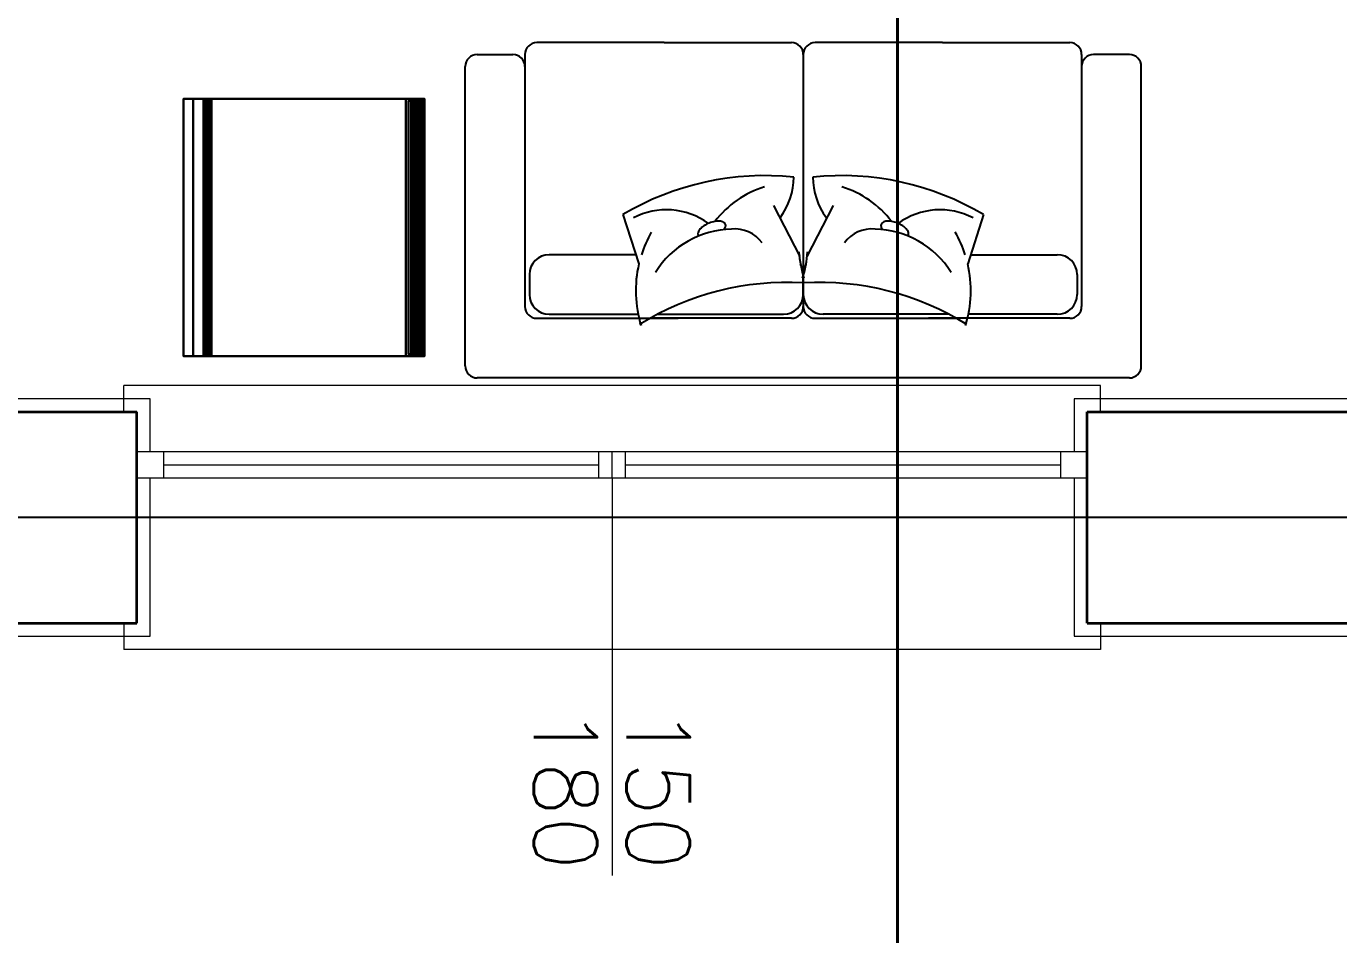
# Model space of a CAD drawing. Header units: inches. Extents: x -7543 to -822, y 102837 to 190349.
# Drawn here: x -829.94501 to -829.89529, y 102836.76461 to 102836.79905 of the extents above; entities that cross this region are included whole.
import ezdxf

# ---------------------------------------------------------------- set-up
doc = ezdxf.new("R2010")
doc.units = ezdxf.units.IN
doc.header["$MEASUREMENT"] = 0
doc.linetypes.add('DASHED', pattern=[19.049999999999997, 12.7, -6.35])
doc.layers.get('Defpoints').update_dxf_attribs({"lineweight": 25})
for name, color, linetype, lineweight, true_color in [('DUVAR', 7, 'Continuous', 35, 0xfc4642), ('PENCERE', 7, 'Continuous', 18, 0xffb360), ('TEFRİŞ', 7, 'Continuous', 25, 0x78462c)]:
    doc.layers.add(name, color=color, linetype=linetype, lineweight=lineweight, true_color=true_color)
doc.layers.add('KESİT', color=7, linetype='Continuous', lineweight=40)
doc.layers.add('SIVA', color=150, linetype='Continuous', lineweight=15)
doc.styles.add('TXTX', font='TXTX')

msp = doc.modelspace()

# ---------------------------------------------------------------- linework, layer by layer
at = {"layer": 'Defpoints', "color": 4}
msp.add_line((-829.8063199212354, 102836.7804307916), (-829.9608199212354, 102836.7804307916), dxfattribs=at)
at = {"layer": 'DUVAR'}
for p, q in [((-829.9558199212353, 102836.7844307916), (-829.9408199212353, 102836.7844307916)), ((-829.9408199212353, 102836.7764307916), (-829.9408199212353, 102836.7844307916)), ((-829.9048199212352, 102836.7844307916), (-829.8898199212352, 102836.7844307916)), ((-829.9048199212352, 102836.7764307916), (-829.9048199212352, 102836.7844307916)), ((-829.9598199212353, 102836.7764307916), (-829.9408199212353, 102836.7764307916)), ((-829.9048199212352, 102836.7764307916), (-829.8765699212353, 102836.7764307916))]:
    msp.add_line(p, q, dxfattribs=at)
at = {"layer": 'KESİT', "linetype": 'DASHED'}
msp.add_line((-829.9120055995311, 102836.9492071035), (-829.9120055995311, 102836.7221551643), dxfattribs=at)
at = {"layer": 'PENCERE'}
for p, q in [((-829.9413199212353, 102836.7844307916), (-829.9413199212353, 102836.7854307916)), ((-829.9043199212352, 102836.7854307916), (-829.9413199212353, 102836.7854307916)), ((-829.9043199212352, 102836.7844307916), (-829.9043199212352, 102836.7854307916)), ((-829.9408199212353, 102836.7829307916), (-829.9048199212352, 102836.7829307916)), ((-829.9398199212352, 102836.7829307916), (-829.9398199212352, 102836.7819307916)), ((-829.9233199212352, 102836.7819307916), (-829.9233199212352, 102836.7829307916)), ((-829.9228199212353, 102836.7819307916), (-829.9228199212353, 102836.7829307916)), ((-829.9223199212353, 102836.7819307916), (-829.9223199212353, 102836.7829307916)), ((-829.9058199212352, 102836.7819307916), (-829.9058199212352, 102836.7829307916)), ((-829.9398199212352, 102836.7824307916), (-829.9233199212352, 102836.7824307916)), ((-829.9223199212353, 102836.7824307916), (-829.9058199212352, 102836.7824307916)), ((-829.9408199212353, 102836.7819307916), (-829.9048199212352, 102836.7819307916)), ((-829.9228199212353, 102836.7819307916), (-829.9228199212353, 102836.7668549041)), ((-829.9413199212353, 102836.7764307916), (-829.9413199212353, 102836.7754307916)), ((-829.9043199212352, 102836.7764307916), (-829.9043199212352, 102836.7754307916)), ((-829.9043199212352, 102836.7754307916), (-829.9413199212353, 102836.7754307916))]:
    msp.add_line(p, q, dxfattribs=at)
at = {"layer": 'SIVA'}
for p, q in [((-829.9403199212352, 102836.7849307916), (-829.9553199212353, 102836.7849307916)), ((-829.9403199212352, 102836.7829307916), (-829.9403199212352, 102836.7849307916)), ((-829.8903199212352, 102836.7849307916), (-829.9053199212352, 102836.7849307916)), ((-829.9053199212352, 102836.7849307916), (-829.9053199212352, 102836.7829307916)), ((-829.9403199212352, 102836.7759307916), (-829.9403199212352, 102836.7819307916)), ((-829.9053199212352, 102836.7819307916), (-829.9053199212352, 102836.7759307916)), ((-829.9603199212353, 102836.7759307916), (-829.9403199212352, 102836.7759307916)), ((-829.9053199212352, 102836.7759307916), (-829.8760699212353, 102836.7759307916))]:
    msp.add_line(p, q, dxfattribs=at)
at = {"layer": 'TEFRİŞ'}
for p, q in [((-829.9208519736927, 102836.7984286432), (-829.9256723657863, 102836.7984286432)), ((-829.9208519736927, 102836.7984286432), (-829.9160315815992, 102836.7984286432)), ((-829.910307365988, 102836.7984286432), (-829.9151277580817, 102836.7984286432)), ((-829.910307365988, 102836.7984286432), (-829.9054869738945, 102836.7984286432)), ((-829.9279319245802, 102836.7979767315), (-829.9265761893039, 102836.7979767315)), ((-829.9261242775451, 102836.7979767315), (-829.9261242775451, 102836.7979767315)), ((-829.9261242775451, 102836.7979767315), (-829.9261242775451, 102836.7975248197)), ((-829.9155796698404, 102836.7979767315), (-829.9155796698404, 102836.7979767315)), ((-829.9155796698404, 102836.7979767315), (-829.9155796698404, 102836.7975248197)), ((-829.9155796698404, 102836.7979767315), (-829.9155796698404, 102836.7975248197)), ((-829.9155796698404, 102836.7979767315), (-829.9155796698404, 102836.7979767315)), ((-829.9050350621358, 102836.7979767315), (-829.9050350621358, 102836.7979767315)), ((-829.9050350621358, 102836.7979767315), (-829.9050350621358, 102836.7975248197)), ((-829.9032274151007, 102836.7979767315), (-829.904583150377, 102836.7979767315)), ((-829.9283838363389, 102836.7861732365), (-829.928383836339, 102836.7975248197)), ((-829.9261242775451, 102836.7975248197), (-829.9261242775451, 102836.7884327953)), ((-829.9155796698404, 102836.7975248197), (-829.9155796698403, 102836.7884327953)), ((-829.9155796698404, 102836.7975248197), (-829.9155796698403, 102836.7884327953)), ((-829.9050350621358, 102836.7975248197), (-829.9050350621358, 102836.7884327953)), ((-829.9027755033419, 102836.7861732365), (-829.9027755033419, 102836.7975248197)), ((-829.9224122829797, 102836.7919090917), (-829.9218085406465, 102836.7900453)), ((-829.9167118243622, 102836.7922519161), (-829.9157116050279, 102836.7903272825)), ((-829.9144475153186, 102836.7922519161), (-829.9154477346528, 102836.7903272825)), ((-829.908747056701, 102836.7919090917), (-829.9093507990343, 102836.7900453)), ((-829.9219205498305, 102836.7903910796), (-829.9252019247041, 102836.7903910796)), ((-829.9092387898504, 102836.7903910796), (-829.9059574149767, 102836.7903910796)), ((-829.9259551109686, 102836.7896378934), (-829.9259551109686, 102836.7888847071)), ((-829.9155796698403, 102836.7888847071), (-829.9155796698403, 102836.7896378934)), ((-829.9155796698403, 102836.7888847071), (-829.9155796698403, 102836.7896378934)), ((-829.9052042287121, 102836.7896378934), (-829.9052042287121, 102836.7888847071)), ((-829.9256723657863, 102836.7879808836), (-829.920323741473, 102836.7879808836)), ((-829.9252019247041, 102836.7881315208), (-829.9218334930775, 102836.7881315208)), ((-829.9160315815991, 102836.7879808836), (-829.9213802059124, 102836.7879808836)), ((-829.9211038694343, 102836.7881315208), (-829.916332856105, 102836.7881315208)), ((-829.9151277580816, 102836.7879808836), (-829.9097791337683, 102836.7879808836)), ((-829.9100554702464, 102836.7881315208), (-829.9148264835758, 102836.7881315208)), ((-829.9054869738945, 102836.7879808836), (-829.9108355982078, 102836.7879808836)), ((-829.9059574149767, 102836.7881315208), (-829.9093258466032, 102836.7881315208)), ((-829.9032274151007, 102836.7857213248), (-829.9279319245801, 102836.7857213248))]:
    msp.add_line(p, q, dxfattribs=at)
for centre, radius, start, end in [((-829.9256723657863, 102836.7979767315), 0.0004519117587713488, 90, 180), ((-829.9160315815992, 102836.7979767315), 0.0004519117587715675, 0, 90), ((-829.9151277580817, 102836.7979767315), 0.0004519117587715675, 90, 180), ((-829.9054869738945, 102836.7979767315), 0.0004519117587713488, 0, 90), ((-829.9279319245802, 102836.7975248197), 0.0004519117587717861, 90, 180), ((-829.9265761893039, 102836.7975248197), 0.0004519117587717861, 0, 90), ((-829.904583150377, 102836.7975248197), 0.0004519117587717861, 90, 180), ((-829.9032274151007, 102836.7975248197), 0.0004519117587717861, 0, 90), ((-829.9170310253057, 102836.7828714231), 0.01051843088521777, 84.05262439622754, 120.7706440329743), ((-829.9185448242954, 102836.7933438129), 0.002603687489061294, 323.3924665194709, 359.7672997678064), ((-829.9141283143749, 102836.7828714231), 0.01051843088521777, 59.22935596702565, 95.94737560377247), ((-829.9126145153855, 102836.7933438129), 0.002603687489061294, 180.2327002321936, 216.6075334805291), ((-829.9159051290449, 102836.7893214761), 0.003818433824962521, 107.3860942114629, 142.3615504237974), ((-829.9152542106359, 102836.7893214761), 0.003818433824962521, 37.63844957620262, 72.61390578853714), ((-829.920761798329, 102836.7893795976), 0.002714633946095844, 54.16634686715898, 117.5382474421941), ((-829.9103975413518, 102836.7893795976), 0.002714633946095844, 62.4617525578059, 125.833653132841), ((-829.9182252773089, 102836.7878832439), 0.003479438900663434, 91.18584251845618, 148.094366886599), ((-829.9191852174198, 102836.7911041424), 0.0003987088870210139, 138.1441762264135, 161.8890733551164), ((-829.9189669892861, 102836.790908641), 0.0006917008929873789, 123.3900459249204, 138.1441762173348), ((-829.9187323686008, 102836.7905526855), 0.001118023750632147, 111.7972621678533, 123.3900459286731), ((-829.918732368601, 102836.7905526855), 0.001118023750525635, 100.2044783229135, 111.7972621652527), ((-829.9188078966688, 102836.7909722647), 0.0006917008929692162, 85.45034797172441, 100.204478332209), ((-829.9187846556679, 102836.7912643335), 0.0003987088869430494, 61.70545085616529, 85.45034796847779), ((-829.9186643505752, 102836.7914878152), 0.0001449030524805645, 21.79726221819597, 61.70545085616529), ((-829.918905581972, 102836.7915667127), 0.0003987088870479454, 326.2416328171668, 341.8890733552177), ((-829.9186643505752, 102836.7914878152), 0.0001449030524495342, 341.8890733549342, 21.79726221785736), ((-829.918178847811, 102836.7900682393), 0.001299108500386112, 36.7017607457575, 95.23083495744277), ((-829.9129804918698, 102836.7900682393), 0.001299108500386112, 84.76916504255725, 143.2982392542425), ((-829.9129340623718, 102836.7878832439), 0.003479438900663434, 31.90563311340096, 88.81415748154384), ((-829.9124949891055, 102836.7914878152), 0.0001449030524495342, 158.2027377821426, 198.1109266450658), ((-829.9122537577089, 102836.7915667127), 0.0003987088870479454, 198.1109266447823, 213.7583671828332), ((-829.9124949891055, 102836.7914878152), 0.0001449030524805645, 118.2945491438347, 158.202737781804), ((-829.9123746840129, 102836.7912643335), 0.0003987088869430494, 94.5496520315222, 118.2945491438347), ((-829.9123514430121, 102836.7909722647), 0.0006917008929692162, 79.79552166779098, 94.54965202827557), ((-829.9124269710799, 102836.7905526855), 0.001118023750525635, 68.20273783474732, 79.79552167708654), ((-829.9124269710799, 102836.7905526855), 0.001118023750632147, 56.60995407132692, 68.20273783214667), ((-829.9121923503947, 102836.790908641), 0.0006917008929873789, 41.85582378366488, 56.60995407507958), ((-829.911974122261, 102836.7911041424), 0.0003987088870210139, 18.11092664488355, 41.85582377358652), ((-829.9174540470111, 102836.7890314726), 0.004470957498263174, 150.308208334744, 162.2961235828424), ((-829.9194264488165, 102836.7911830399), 0.0001449030524481335, 161.8890733549342, 201.7972622178574), ((-829.9194264488167, 102836.7911830399), 0.0001449030523305683, 201.797262218849, 213.988689853498), ((-829.9117328908642, 102836.7911830399), 0.0001449030523305683, 326.011310146502, 338.202737781151), ((-829.9117328908643, 102836.7911830399), 0.0001449030524481335, 338.2027377821427, 18.11092664506579), ((-829.9137052926696, 102836.7890314726), 0.004470957498263174, 17.70387641715763, 29.69179166525604), ((-829.9252019247041, 102836.7896378934), 0.0007531862646189876, 90, 180), ((-829.9112829402637, 102836.7908192044), 0.004470957498263174, 184.1439993970548, 197.1396594709707), ((-829.919876399417, 102836.7908192044), 0.004470957498263174, 342.8603405290293, 355.8560006029452), ((-829.9059574149767, 102836.7896378934), 0.0007531862646189876, 0, 90), ((-829.9174540470111, 102836.7890314726), 0.004470957498263174, 166.8936962379463, 197.271873924708), ((-829.916332856105, 102836.7896378934), 0.0007531862646166917, 0, 30.06761904034316), ((-829.9148264835758, 102836.7896378934), 0.0007531862646166917, 149.9323809596569, 180), ((-829.9137052926696, 102836.7890314726), 0.004470957498263174, 342.728126075292, 13.10630376205368), ((-829.9162081911, 102836.7788218634), 0.01051843088521777, 86.64863034691737, 121.9956364625016), ((-829.9149511485807, 102836.7788218634), 0.01051843088521777, 58.00436353749839, 93.35136965308263), ((-829.9252019247041, 102836.7888847071), 0.0007531862646187689, 180, 270), ((-829.916332856105, 102836.7888847071), 0.0007531862646185503, 270, 0), ((-829.9148264835758, 102836.7888847071), 0.0007531862646185503, 180, 270), ((-829.9059574149767, 102836.7888847071), 0.0007531862646187689, 270, 0), ((-829.9256723657863, 102836.7884327953), 0.0004519117587717861, 180, 270), ((-829.9160315815991, 102836.7884327953), 0.0004519117587717763, 270, 0), ((-829.9151277580816, 102836.7884327953), 0.0004519117587717763, 180, 270), ((-829.9054869738945, 102836.7884327953), 0.0004519117587717861, 270, 0), ((-829.9279319245801, 102836.7861732365), 0.0004519117587709115, 180, 270), ((-829.9032274151007, 102836.7861732365), 0.0004519117587709115, 270, 0)]:
    msp.add_arc(centre, radius, start, end, dxfattribs=at)
for points in [[(-829.9390542121032, 102836.7963041071, 0.01472), (-829.9390542121032, 102836.7963041071, 0.008329979999999999), (-829.9386942121032, 102836.7963041071, 0.008329979999999999), (-829.9386942121032, 102836.7963041071, 0.01472)], [(-829.9390542121032, 102836.7865441071, 0.008329979999999999), (-829.9390542121032, 102836.7865441071, 0.01472), (-829.9390542121032, 102836.7963041071, 0.01472), (-829.9390542121032, 102836.7963041071, 0.008329979999999999)], [(-829.9306342121031, 102836.7963041071), (-829.9390542121032, 102836.7963041071), (-829.9390542121032, 102836.7963041071, 0.008329979999999999), (-829.9306342121031, 102836.7963041071, 0.008329979999999999)], [(-829.9390542121032, 102836.7865441071), (-829.9390542121032, 102836.7865441071, 0.008329979999999999), (-829.9390542121032, 102836.7963041071, 0.008329979999999999), (-829.9390542121032, 102836.7963041071)], [(-829.9390542121032, 102836.7865441071), (-829.9306342121031, 102836.7865441071), (-829.9306342121031, 102836.7963041071), (-829.9390542121032, 102836.7963041071)], [(-829.9306342121031, 102836.7865441071, 0.008329979999999999), (-829.9390542121032, 102836.7865441071, 0.008329979999999999), (-829.9390542121032, 102836.7963041071, 0.008329979999999999), (-829.9306342121031, 102836.7963041071, 0.008329979999999999)], [(-829.9390542121032, 102836.7865441071, 0.008329979999999999), (-829.9386942121032, 102836.7865441071, 0.008329979999999999), (-829.9386942121032, 102836.7963041071, 0.008329979999999999), (-829.9390542121032, 102836.7963041071, 0.008329979999999999)], [(-829.9390542121032, 102836.7865441071, 0.01472), (-829.9386942121032, 102836.7865441071, 0.01472), (-829.9386942121032, 102836.7963041071, 0.01472), (-829.9390542121032, 102836.7963041071, 0.01472)], [(-829.9390542121032, 102836.7865441071, 0.01472), (-829.9390542121032, 102836.7963041071, 0.01472), (-829.9386942121032, 102836.7963041071, 0.01472), (-829.9386942121032, 102836.7865441071, 0.01472)], [(-829.9386942121032, 102836.7865441071, 0.01472), (-829.9386942121032, 102836.7865441071, 0.008329979999999999), (-829.9386942121032, 102836.7963041071, 0.008329979999999999), (-829.9386942121032, 102836.7963041071, 0.01472)], [(-829.9382942121032, 102836.7865441071, 0.01412), (-829.9386942121032, 102836.7865441071, 0.01412), (-829.9386942121032, 102836.7963041071, 0.01412), (-829.9382942121032, 102836.7963041071, 0.01412)], [(-829.9382942121032, 102836.7865441071, 0.01472), (-829.9386942121032, 102836.7865441071, 0.01472), (-829.9386942121032, 102836.7963041071, 0.01472), (-829.9382942121032, 102836.7963041071, 0.01472)], [(-829.9382421121031, 102836.7865441071, 0.01412456), (-829.9382942121032, 102836.7865441071, 0.01412), (-829.9382942121032, 102836.7963041071, 0.01412), (-829.9382421121031, 102836.7963041071, 0.01412456)], [(-829.9382942121032, 102836.7865441071, 0.01412), (-829.9382942121032, 102836.7865441071, 0.01412), (-829.9382942121032, 102836.7963041071, 0.01412)], [(-829.9382942121032, 102836.7865441071, 0.01472), (-829.9382421121031, 102836.7865441071, 0.01471544), (-829.9382421121031, 102836.7963041071, 0.01471544), (-829.9382942121032, 102836.7963041071, 0.01472)], [(-829.9381916121032, 102836.7865441071, 0.0141381), (-829.9382421121031, 102836.7865441071, 0.01412456), (-829.9382421121031, 102836.7963041071, 0.01412456), (-829.9381916121032, 102836.7963041071, 0.0141381)], [(-829.9382421121031, 102836.7865441071, 0.01471544), (-829.9381916121032, 102836.7865441071, 0.0147019), (-829.9381916121032, 102836.7963041071, 0.0147019), (-829.9382421121031, 102836.7963041071, 0.01471544)], [(-829.9381442121031, 102836.7865441071, 0.0141602), (-829.9381916121032, 102836.7865441071, 0.0141381), (-829.9381916121032, 102836.7963041071, 0.0141381), (-829.9381442121031, 102836.7963041071, 0.0141602)], [(-829.9381916121032, 102836.7865441071, 0.0147019), (-829.9381442121031, 102836.7865441071, 0.0146798), (-829.9381442121031, 102836.7963041071, 0.0146798), (-829.9381916121032, 102836.7963041071, 0.0147019)], [(-829.9381013721031, 102836.7865441071, 0.01419018), (-829.9381442121031, 102836.7865441071, 0.0141602), (-829.9381442121031, 102836.7963041071, 0.0141602), (-829.9381013721031, 102836.7963041071, 0.01419018)], [(-829.9381442121031, 102836.7865441071, 0.0146798), (-829.9381013721031, 102836.7865441071, 0.01464982), (-829.9381013721031, 102836.7963041071, 0.01464982), (-829.9381442121031, 102836.7963041071, 0.0146798)], [(-829.9380643921031, 102836.7865441071, 0.01422716), (-829.9381013721031, 102836.7865441071, 0.01419018), (-829.9381013721031, 102836.7963041071, 0.01419018), (-829.9380643921031, 102836.7963041071, 0.01422716)], [(-829.9381013721031, 102836.7865441071, 0.01464982), (-829.9380643921031, 102836.7865441071, 0.01461284), (-829.9380643921031, 102836.7963041071, 0.01461284), (-829.9381013721031, 102836.7963041071, 0.01464982)], [(-829.9380344121032, 102836.7865441071, 0.01427), (-829.9380643921031, 102836.7865441071, 0.01422716), (-829.9380643921031, 102836.7963041071, 0.01422716), (-829.9380344121032, 102836.7963041071, 0.01427)], [(-829.9380643921031, 102836.7865441071, 0.01461284), (-829.9380344121032, 102836.7865441071, 0.01457), (-829.9380344121032, 102836.7963041071, 0.01457), (-829.9380643921031, 102836.7963041071, 0.01461284)], [(-829.9380123121032, 102836.7865441071, 0.0143174), (-829.9380344121032, 102836.7865441071, 0.01427), (-829.9380344121032, 102836.7963041071, 0.01427), (-829.9380123121032, 102836.7963041071, 0.0143174)], [(-829.9380344121032, 102836.7865441071, 0.01457), (-829.9380123121032, 102836.7865441071, 0.0145226), (-829.9380123121032, 102836.7963041071, 0.0145226), (-829.9380344121032, 102836.7963041071, 0.01457)], [(-829.9380123121032, 102836.7865441071, 0.0145226), (-829.9379987721031, 102836.7865441071, 0.0144721), (-829.9379987721031, 102836.7963041071, 0.0144721), (-829.9380123121032, 102836.7963041071, 0.0145226)], [(-829.9379987721031, 102836.7865441071, 0.0143679), (-829.9380123121032, 102836.7865441071, 0.0143174), (-829.9380123121032, 102836.7963041071, 0.0143174), (-829.9379987721031, 102836.7963041071, 0.0143679)], [(-829.9379987721031, 102836.7865441071, 0.0144721), (-829.9379942121031, 102836.7865441071, 0.01442), (-829.9379942121031, 102836.7963041071, 0.01442), (-829.9379987721031, 102836.7963041071, 0.0144721)], [(-829.9379942121031, 102836.7865441071, 0.01442), (-829.9379987721031, 102836.7865441071, 0.0143679), (-829.9379987721031, 102836.7963041071, 0.0143679), (-829.9379942121031, 102836.7963041071, 0.01442)], [(-829.9306342121031, 102836.7865441071), (-829.9306342121031, 102836.7865441071, 0.008329979999999999), (-829.9306342121031, 102836.7963041071, 0.008329979999999999), (-829.9306342121031, 102836.7963041071)], [(-829.9302342121032, 102836.7865441071, 0.007729979999999999), (-829.9306342121031, 102836.7865441071, 0.007729979999999999), (-829.9306342121031, 102836.7963041071, 0.007729979999999999), (-829.9302342121032, 102836.7963041071, 0.007729979999999999)], [(-829.9302342121032, 102836.7865441071, 0.008329979999999999), (-829.9306342121031, 102836.7865441071, 0.008329979999999999), (-829.9306342121031, 102836.7963041071, 0.008329979999999999), (-829.9302342121032, 102836.7963041071, 0.008329979999999999)], [(-829.9301821121031, 102836.7865441071, 0.00773454), (-829.9302342121032, 102836.7865441071, 0.007729979999999999), (-829.9302342121032, 102836.7963041071, 0.007729979999999999), (-829.9301821121031, 102836.7963041071, 0.00773454)], [(-829.9302342121032, 102836.7865441071, 0.007729979999999999), (-829.9302342121032, 102836.7865441071, 0.007729979999999999), (-829.9302342121032, 102836.7963041071, 0.007729979999999999)], [(-829.9302342121032, 102836.7865441071, 0.008329979999999999), (-829.9301821121031, 102836.7865441071, 0.008325440000000002), (-829.9301821121031, 102836.7963041071, 0.008325440000000002), (-829.9302342121032, 102836.7963041071, 0.008329979999999999)], [(-829.9301316121032, 102836.7865441071, 0.007748079999999999), (-829.9301821121031, 102836.7865441071, 0.00773454), (-829.9301821121031, 102836.7963041071, 0.00773454), (-829.9301316121032, 102836.7963041071, 0.007748079999999999)], [(-829.9301821121031, 102836.7865441071, 0.008325440000000002), (-829.9301316121032, 102836.7865441071, 0.0083119), (-829.9301316121032, 102836.7963041071, 0.0083119), (-829.9301821121031, 102836.7963041071, 0.008325440000000002)], [(-829.9300842121031, 102836.7865441071, 0.007770179999999999), (-829.9301316121032, 102836.7865441071, 0.007748079999999999), (-829.9301316121032, 102836.7963041071, 0.007748079999999999), (-829.9300842121031, 102836.7963041071, 0.007770179999999999)], [(-829.9301316121032, 102836.7865441071, 0.0083119), (-829.9300842121031, 102836.7865441071, 0.0082898), (-829.9300842121031, 102836.7963041071, 0.0082898), (-829.9301316121032, 102836.7963041071, 0.0083119)], [(-829.9300413721031, 102836.7865441071, 0.007800180000000001), (-829.9300842121031, 102836.7865441071, 0.007770179999999999), (-829.9300842121031, 102836.7963041071, 0.007770179999999999), (-829.9300413721031, 102836.7963041071, 0.007800180000000001)], [(-829.9300842121031, 102836.7865441071, 0.0082898), (-829.9300413721031, 102836.7865441071, 0.008259800000000001), (-829.9300413721031, 102836.7963041071, 0.008259800000000001), (-829.9300842121031, 102836.7963041071, 0.0082898)], [(-829.9300043921031, 102836.7865441071, 0.007837160000000001), (-829.9300413721031, 102836.7865441071, 0.007800180000000001), (-829.9300413721031, 102836.7963041071, 0.007800180000000001), (-829.9300043921031, 102836.7963041071, 0.007837160000000001)], [(-829.9300413721031, 102836.7865441071, 0.008259800000000001), (-829.9300043921031, 102836.7865441071, 0.00822282), (-829.9300043921031, 102836.7963041071, 0.00822282), (-829.9300413721031, 102836.7963041071, 0.008259800000000001)], [(-829.9299744121031, 102836.7865441071, 0.00787998), (-829.9300043921031, 102836.7865441071, 0.007837160000000001), (-829.9300043921031, 102836.7963041071, 0.007837160000000001), (-829.9299744121031, 102836.7963041071, 0.00787998)], [(-829.9300043921031, 102836.7865441071, 0.00822282), (-829.9299744121031, 102836.7865441071, 0.008179980000000002), (-829.9299744121031, 102836.7963041071, 0.008179980000000002), (-829.9300043921031, 102836.7963041071, 0.00822282)], [(-829.9299523121032, 102836.7865441071, 0.007927380000000001), (-829.9299744121031, 102836.7865441071, 0.00787998), (-829.9299744121031, 102836.7963041071, 0.00787998), (-829.9299523121032, 102836.7963041071, 0.007927380000000001)], [(-829.9299744121031, 102836.7865441071, 0.008179980000000002), (-829.9299523121032, 102836.7865441071, 0.0081326), (-829.9299523121032, 102836.7963041071, 0.0081326), (-829.9299744121031, 102836.7963041071, 0.008179980000000002)], [(-829.9299523121032, 102836.7865441071, 0.0081326), (-829.9299387721031, 102836.7865441071, 0.008082080000000002), (-829.9299387721031, 102836.7963041071, 0.008082080000000002), (-829.9299523121032, 102836.7963041071, 0.0081326)], [(-829.9299387721031, 102836.7865441071, 0.007977900000000001), (-829.9299523121032, 102836.7865441071, 0.007927380000000001), (-829.9299523121032, 102836.7963041071, 0.007927380000000001), (-829.9299387721031, 102836.7963041071, 0.007977900000000001)], [(-829.9299387721031, 102836.7865441071, 0.008082080000000002), (-829.9299342121031, 102836.7865441071, 0.00802998), (-829.9299342121031, 102836.7963041071, 0.00802998), (-829.9299387721031, 102836.7963041071, 0.008082080000000002)], [(-829.9299342121031, 102836.7865441071, 0.00802998), (-829.9299387721031, 102836.7865441071, 0.007977900000000001), (-829.9299387721031, 102836.7963041071, 0.007977900000000001), (-829.9299342121031, 102836.7963041071, 0.00802998)], [(-829.9305342121031, 102836.7866241071, 0.003655), (-829.9305342121031, 102836.7866241071, 0.0012), (-829.9305342121031, 102836.7962241071, 0.0012), (-829.9305342121031, 102836.7962241071, 0.003655)], [(-829.9301342121032, 102836.7962241071, 0.0012), (-829.9301342121032, 102836.7962241071, 0.003655), (-829.9305342121031, 102836.7962241071, 0.003655), (-829.9305342121031, 102836.7962241071, 0.0012)], [(-829.9301342121032, 102836.7866241071, 0.0012), (-829.9305342121031, 102836.7866241071, 0.0012), (-829.9305342121031, 102836.7962241071, 0.0012), (-829.9301342121032, 102836.7962241071, 0.0012)], [(-829.9305342121031, 102836.7866241071, 0.006810000000000001), (-829.9305342121031, 102836.7866241071, 0.00445832), (-829.9305342121031, 102836.7962241071, 0.00445832), (-829.9305342121031, 102836.7962241071, 0.006810000000000001)], [(-829.9301342121032, 102836.7962241071, 0.00445832), (-829.9301342121032, 102836.7962241071, 0.006810000000000001), (-829.9305342121031, 102836.7962241071, 0.006810000000000001), (-829.9305342121031, 102836.7962241071, 0.00445832)], [(-829.9305342121031, 102836.7866241071, 0.004355), (-829.9305342121031, 102836.7866241071, 0.003655), (-829.9305342121031, 102836.7962241071, 0.003655), (-829.9305342121031, 102836.7962241071, 0.004355)], [(-829.9305342121031, 102836.7866241071, 0.003655), (-829.9301342121032, 102836.7866241071, 0.003655), (-829.9301342121032, 102836.7962241071, 0.003655), (-829.9305342121031, 102836.7962241071, 0.003655)], [(-829.9301342121032, 102836.7866241071, 0.00445832), (-829.9305342121031, 102836.7866241071, 0.00445832), (-829.9305342121031, 102836.7962241071, 0.00445832), (-829.9301342121032, 102836.7962241071, 0.00445832)], [(-829.9304342121031, 102836.7866241071, 0.004355), (-829.9305342121031, 102836.7866241071, 0.004355), (-829.9305342121031, 102836.7962241071, 0.004355), (-829.9304342121031, 102836.7962241071, 0.004355)], [(-829.9305342121031, 102836.7866241071, 0.00751), (-829.9305342121031, 102836.7866241071, 0.006810000000000001), (-829.9305342121031, 102836.7962241071, 0.006810000000000001), (-829.9305342121031, 102836.7962241071, 0.00751)], [(-829.9305342121031, 102836.7866241071, 0.006810000000000001), (-829.9301342121032, 102836.7866241071, 0.006810000000000001), (-829.9301342121032, 102836.7962241071, 0.006810000000000001), (-829.9305342121031, 102836.7962241071, 0.006810000000000001)], [(-829.9304342121031, 102836.7866241071, 0.00751), (-829.9305342121031, 102836.7866241071, 0.00751), (-829.9305342121031, 102836.7962241071, 0.00751), (-829.9304342121031, 102836.7962241071, 0.00751)], [(-829.9304296521032, 102836.7866241071, 0.0043029), (-829.9304342121031, 102836.7866241071, 0.004355), (-829.9304342121031, 102836.7962241071, 0.004355), (-829.9304296521032, 102836.7962241071, 0.0043029)], [(-829.9304342121031, 102836.7866241071, 0.004355), (-829.9304342121031, 102836.7866241071, 0.004355), (-829.9304342121031, 102836.7962241071, 0.004355)], [(-829.9304342121031, 102836.7866241071, 0.00751), (-829.9304342121031, 102836.7866241071, 0.00751), (-829.9304342121031, 102836.7962241071, 0.00751)], [(-829.9304296521032, 102836.7866241071, 0.0074579), (-829.9304342121031, 102836.7866241071, 0.00751), (-829.9304342121031, 102836.7962241071, 0.00751), (-829.9304296521032, 102836.7962241071, 0.0074579)], [(-829.9304161121031, 102836.7866241071, 0.004252399999999999), (-829.9304296521032, 102836.7866241071, 0.0043029), (-829.9304296521032, 102836.7962241071, 0.0043029), (-829.9304161121031, 102836.7962241071, 0.004252399999999999)], [(-829.9304161121031, 102836.7866241071, 0.007407400000000001), (-829.9304296521032, 102836.7866241071, 0.0074579), (-829.9304296521032, 102836.7962241071, 0.0074579), (-829.9304161121031, 102836.7962241071, 0.007407400000000001)], [(-829.9303940121032, 102836.7866241071, 0.004205), (-829.9304161121031, 102836.7866241071, 0.004252399999999999), (-829.9304161121031, 102836.7962241071, 0.004252399999999999), (-829.9303940121032, 102836.7962241071, 0.004205)], [(-829.9303940121032, 102836.7866241071, 0.00736), (-829.9304161121031, 102836.7866241071, 0.007407400000000001), (-829.9304161121031, 102836.7962241071, 0.007407400000000001), (-829.9303940121032, 102836.7962241071, 0.00736)], [(-829.9303640321032, 102836.7866241071, 0.004162160000000001), (-829.9303940121032, 102836.7866241071, 0.004205), (-829.9303940121032, 102836.7962241071, 0.004205), (-829.9303640321032, 102836.7962241071, 0.004162160000000001)], [(-829.9303640321032, 102836.7866241071, 0.007317160000000001), (-829.9303940121032, 102836.7866241071, 0.00736), (-829.9303940121032, 102836.7962241071, 0.00736), (-829.9303640321032, 102836.7962241071, 0.007317160000000001)], [(-829.9303270521032, 102836.7866241071, 0.004125180000000001), (-829.9303640321032, 102836.7866241071, 0.004162160000000001), (-829.9303640321032, 102836.7962241071, 0.004162160000000001), (-829.9303270521032, 102836.7962241071, 0.004125180000000001)], [(-829.9303270521032, 102836.7866241071, 0.007280180000000001), (-829.9303640321032, 102836.7866241071, 0.007317160000000001), (-829.9303640321032, 102836.7962241071, 0.007317160000000001), (-829.9303270521032, 102836.7962241071, 0.007280180000000001)], [(-829.9302842121032, 102836.7866241071, 0.0040952), (-829.9303270521032, 102836.7866241071, 0.004125180000000001), (-829.9303270521032, 102836.7962241071, 0.004125180000000001), (-829.9302842121032, 102836.7962241071, 0.0040952)], [(-829.9302842121032, 102836.7866241071, 0.0072502), (-829.9303270521032, 102836.7866241071, 0.007280180000000001), (-829.9303270521032, 102836.7962241071, 0.007280180000000001), (-829.9302842121032, 102836.7962241071, 0.0072502)], [(-829.9302368121032, 102836.7866241071, 0.004073100000000001), (-829.9302842121032, 102836.7866241071, 0.0040952), (-829.9302842121032, 102836.7962241071, 0.0040952), (-829.9302368121032, 102836.7962241071, 0.004073100000000001)], [(-829.9302368121032, 102836.7866241071, 0.007228100000000001), (-829.9302842121032, 102836.7866241071, 0.0072502), (-829.9302842121032, 102836.7962241071, 0.0072502), (-829.9302368121032, 102836.7962241071, 0.007228100000000001)], [(-829.9301863121032, 102836.7866241071, 0.004059559999999999), (-829.9302368121032, 102836.7866241071, 0.004073100000000001), (-829.9302368121032, 102836.7962241071, 0.004073100000000001), (-829.9301863121032, 102836.7962241071, 0.004059559999999999)], [(-829.9301863121032, 102836.7866241071, 0.007214560000000001), (-829.9302368121032, 102836.7866241071, 0.007228100000000001), (-829.9302368121032, 102836.7962241071, 0.007228100000000001), (-829.9301863121032, 102836.7962241071, 0.007214560000000001)], [(-829.9301342121032, 102836.7866241071, 0.004055), (-829.9301863121032, 102836.7866241071, 0.004059559999999999), (-829.9301863121032, 102836.7962241071, 0.004059559999999999), (-829.9301342121032, 102836.7962241071, 0.004055)], [(-829.9301342121032, 102836.7866241071, 0.00721), (-829.9301863121032, 102836.7866241071, 0.007214560000000001), (-829.9301863121032, 102836.7962241071, 0.007214560000000001), (-829.9301342121032, 102836.7962241071, 0.00721)], [(-829.9301342121032, 102836.7866241071, 0.003655), (-829.9301342121032, 102836.7866241071, 0.0012), (-829.9301342121032, 102836.7962241071, 0.0012), (-829.9301342121032, 102836.7962241071, 0.003655)], [(-829.9301342121032, 102836.7866241071, 0.006810000000000001), (-829.9301342121032, 102836.7866241071, 0.00445832), (-829.9301342121032, 102836.7962241071, 0.00445832), (-829.9301342121032, 102836.7962241071, 0.006810000000000001)], [(-829.9301342121032, 102836.7866241071, 0.004055), (-829.9301342121032, 102836.7866241071, 0.003655), (-829.9301342121032, 102836.7962241071, 0.003655), (-829.9301342121032, 102836.7962241071, 0.004055)], [(-829.9301342121032, 102836.7866241071, 0.00721), (-829.9301342121032, 102836.7866241071, 0.006810000000000001), (-829.9301342121032, 102836.7962241071, 0.006810000000000001), (-829.9301342121032, 102836.7962241071, 0.00721)], [(-829.9306342121031, 102836.7865441071), (-829.9390542121032, 102836.7865441071), (-829.9390542121032, 102836.7865441071, 0.008329979999999999), (-829.9306342121031, 102836.7865441071, 0.008329979999999999)], [(-829.9301342121032, 102836.7866241071, 0.0012), (-829.9301342121032, 102836.7866241071, 0.003655), (-829.9305342121031, 102836.7866241071, 0.003655), (-829.9305342121031, 102836.7866241071, 0.0012)], [(-829.9301342121032, 102836.7866241071, 0.00445832), (-829.9301342121032, 102836.7866241071, 0.006810000000000001), (-829.9305342121031, 102836.7866241071, 0.006810000000000001), (-829.9305342121031, 102836.7866241071, 0.00445832)]]:
    msp.add_3dface(points, dxfattribs=at)
for points, invisible_edges in [([(-829.9382942121032, 102836.7963041071, 0.01412), (-829.9382942121032, 102836.7963041071, 0.01472), (-829.9386942121032, 102836.7963041071, 0.01472), (-829.9386942121032, 102836.7963041071, 0.01412)], 1), ([(-829.9382942121032, 102836.7963041071, 0.01442), (-829.9380339721032, 102836.7963041071, 0.01453814), (-829.9379942121031, 102836.7963041071, 0.01442), (-829.9382942121032, 102836.7963041071, 0.01442)], 5), ([(-829.9382942121032, 102836.7963041071, 0.01442), (-829.9382942121032, 102836.7963041071, 0.01472), (-829.9381217321031, 102836.7963041071, 0.0146582), (-829.9380339721032, 102836.7963041071, 0.01453814)], 9), ([(-829.9382942121032, 102836.7963041071, 0.01442), (-829.9382942121032, 102836.7963041071, 0.01412), (-829.9381217321031, 102836.7963041071, 0.0141818), (-829.9380339721032, 102836.7963041071, 0.01430186)], 9), ([(-829.9382942121032, 102836.7963041071, 0.01442), (-829.9380339721032, 102836.7963041071, 0.01430186), (-829.9379942121031, 102836.7963041071, 0.01442), (-829.9382942121032, 102836.7963041071, 0.01442)], 5), ([(-829.9302342121032, 102836.7963041071, 0.007729979999999999), (-829.9302342121032, 102836.7963041071, 0.008329979999999999), (-829.9306342121031, 102836.7963041071, 0.008329979999999999), (-829.9306342121031, 102836.7963041071, 0.007729979999999999)], 1), ([(-829.9302342121032, 102836.7963041071, 0.00802998), (-829.9302342121032, 102836.7963041071, 0.007729979999999999), (-829.9300617321031, 102836.7963041071, 0.007791799999999999), (-829.9299739721032, 102836.7963041071, 0.00791186)], 9), ([(-829.9302342121032, 102836.7963041071, 0.00802998), (-829.9302342121032, 102836.7963041071, 0.008329979999999999), (-829.9300617321031, 102836.7963041071, 0.008268180000000002), (-829.9299739721032, 102836.7963041071, 0.00814812)], 9), ([(-829.9302342121032, 102836.7963041071, 0.00802998), (-829.9299739721032, 102836.7963041071, 0.00814812), (-829.9299342121031, 102836.7963041071, 0.00802998), (-829.9302342121032, 102836.7963041071, 0.00802998)], 5), ([(-829.9302342121032, 102836.7963041071, 0.00802998), (-829.9299739721032, 102836.7963041071, 0.00791186), (-829.9299342121031, 102836.7963041071, 0.00802998), (-829.9302342121032, 102836.7963041071, 0.00802998)], 5), ([(-829.9301342121032, 102836.7962241071, 0.004055), (-829.9301342121032, 102836.7962241071, 0.003655), (-829.9305342121031, 102836.7962241071, 0.003655), (-829.9305342121031, 102836.7962241071, 0.004055)], 8), ([(-829.9304342121031, 102836.7962241071, 0.004355), (-829.9304342121031, 102836.7962241071, 0.004055), (-829.9305342121031, 102836.7962241071, 0.004055), (-829.9305342121031, 102836.7962241071, 0.004355)], 3), ([(-829.9301342121032, 102836.7962241071, 0.00721), (-829.9301342121032, 102836.7962241071, 0.006810000000000001), (-829.9305342121031, 102836.7962241071, 0.006810000000000001), (-829.9305342121031, 102836.7962241071, 0.00721)], 8), ([(-829.9304342121031, 102836.7962241071, 0.00751), (-829.9304342121031, 102836.7962241071, 0.00721), (-829.9305342121031, 102836.7962241071, 0.00721), (-829.9305342121031, 102836.7962241071, 0.00751)], 3), ([(-829.9304342121031, 102836.7962241071, 0.004255), (-829.9303342121032, 102836.7962241071, 0.004055), (-829.9304342121031, 102836.7962241071, 0.004055), (-829.9304342121031, 102836.7962241071, 0.004255)], 7), ([(-829.9304342121031, 102836.7962241071, 0.00741), (-829.9303342121032, 102836.7962241071, 0.00721), (-829.9304342121031, 102836.7962241071, 0.00721), (-829.9304342121031, 102836.7962241071, 0.00741)], 7), ([(-829.9382942121032, 102836.7865441071, 0.01412), (-829.9382942121032, 102836.7865441071, 0.01472), (-829.9386942121032, 102836.7865441071, 0.01472), (-829.9386942121032, 102836.7865441071, 0.01412)], 1), ([(-829.9382942121032, 102836.7865441071, 0.01442), (-829.9382942121032, 102836.7865441071, 0.01472), (-829.9381217321031, 102836.7865441071, 0.0146582), (-829.9380339721032, 102836.7865441071, 0.01453814)], 9), ([(-829.9382942121032, 102836.7865441071, 0.01442), (-829.9380339721032, 102836.7865441071, 0.01453814), (-829.9379942121031, 102836.7865441071, 0.01442), (-829.9382942121032, 102836.7865441071, 0.01442)], 5), ([(-829.9382942121032, 102836.7865441071, 0.01442), (-829.9382942121032, 102836.7865441071, 0.01412), (-829.9381217321031, 102836.7865441071, 0.0141818), (-829.9380339721032, 102836.7865441071, 0.01430186)], 9), ([(-829.9382942121032, 102836.7865441071, 0.01442), (-829.9380339721032, 102836.7865441071, 0.01430186), (-829.9379942121031, 102836.7865441071, 0.01442), (-829.9382942121032, 102836.7865441071, 0.01442)], 5), ([(-829.9302342121032, 102836.7865441071, 0.007729979999999999), (-829.9302342121032, 102836.7865441071, 0.008329979999999999), (-829.9306342121031, 102836.7865441071, 0.008329979999999999), (-829.9306342121031, 102836.7865441071, 0.007729979999999999)], 1), ([(-829.9301342121032, 102836.7866241071, 0.004055), (-829.9301342121032, 102836.7866241071, 0.003655), (-829.9305342121031, 102836.7866241071, 0.003655), (-829.9305342121031, 102836.7866241071, 0.004055)], 8), ([(-829.9304342121031, 102836.7866241071, 0.004355), (-829.9304342121031, 102836.7866241071, 0.004055), (-829.9305342121031, 102836.7866241071, 0.004055), (-829.9305342121031, 102836.7866241071, 0.004355)], 3), ([(-829.9301342121032, 102836.7866241071, 0.00721), (-829.9301342121032, 102836.7866241071, 0.006810000000000001), (-829.9305342121031, 102836.7866241071, 0.006810000000000001), (-829.9305342121031, 102836.7866241071, 0.00721)], 8), ([(-829.9304342121031, 102836.7866241071, 0.00751), (-829.9304342121031, 102836.7866241071, 0.00721), (-829.9305342121031, 102836.7866241071, 0.00721), (-829.9305342121031, 102836.7866241071, 0.00751)], 3), ([(-829.9304342121031, 102836.7866241071, 0.004255), (-829.9303342121032, 102836.7866241071, 0.004055), (-829.9304342121031, 102836.7866241071, 0.004055), (-829.9304342121031, 102836.7866241071, 0.004255)], 7), ([(-829.9304342121031, 102836.7866241071, 0.00741), (-829.9303342121032, 102836.7866241071, 0.00721), (-829.9304342121031, 102836.7866241071, 0.00721), (-829.9304342121031, 102836.7866241071, 0.00741)], 7), ([(-829.9302342121032, 102836.7865441071, 0.00802998), (-829.9302342121032, 102836.7865441071, 0.007729979999999999), (-829.9300617321031, 102836.7865441071, 0.007791799999999999), (-829.9299739721032, 102836.7865441071, 0.00791186)], 9), ([(-829.9302342121032, 102836.7865441071, 0.00802998), (-829.9302342121032, 102836.7865441071, 0.008329979999999999), (-829.9300617321031, 102836.7865441071, 0.008268180000000002), (-829.9299739721032, 102836.7865441071, 0.00814812)], 9), ([(-829.9302342121032, 102836.7865441071, 0.00802998), (-829.9299739721032, 102836.7865441071, 0.00791186), (-829.9299342121031, 102836.7865441071, 0.00802998), (-829.9302342121032, 102836.7865441071, 0.00802998)], 5), ([(-829.9302342121032, 102836.7865441071, 0.00802998), (-829.9299739721032, 102836.7865441071, 0.00814812), (-829.9299342121031, 102836.7865441071, 0.00802998), (-829.9302342121032, 102836.7865441071, 0.00802998)], 5)]:
    msp.add_3dface(points, dxfattribs=dict(at, invisible_edges=invisible_edges))

# ---------------------------------------------------------------- texts
at = {"layer": 'PENCERE', "style": 'TXTX'}
for s, p in [('180', (-829.92579253129, 102836.7732295746)), ('150', (-829.9222759845217, 102836.7732295746))]:
    msp.add_text(s, height=0.0024, rotation=270, dxfattribs=at).set_placement(p)

doc.saveas('drawing.dxf')
